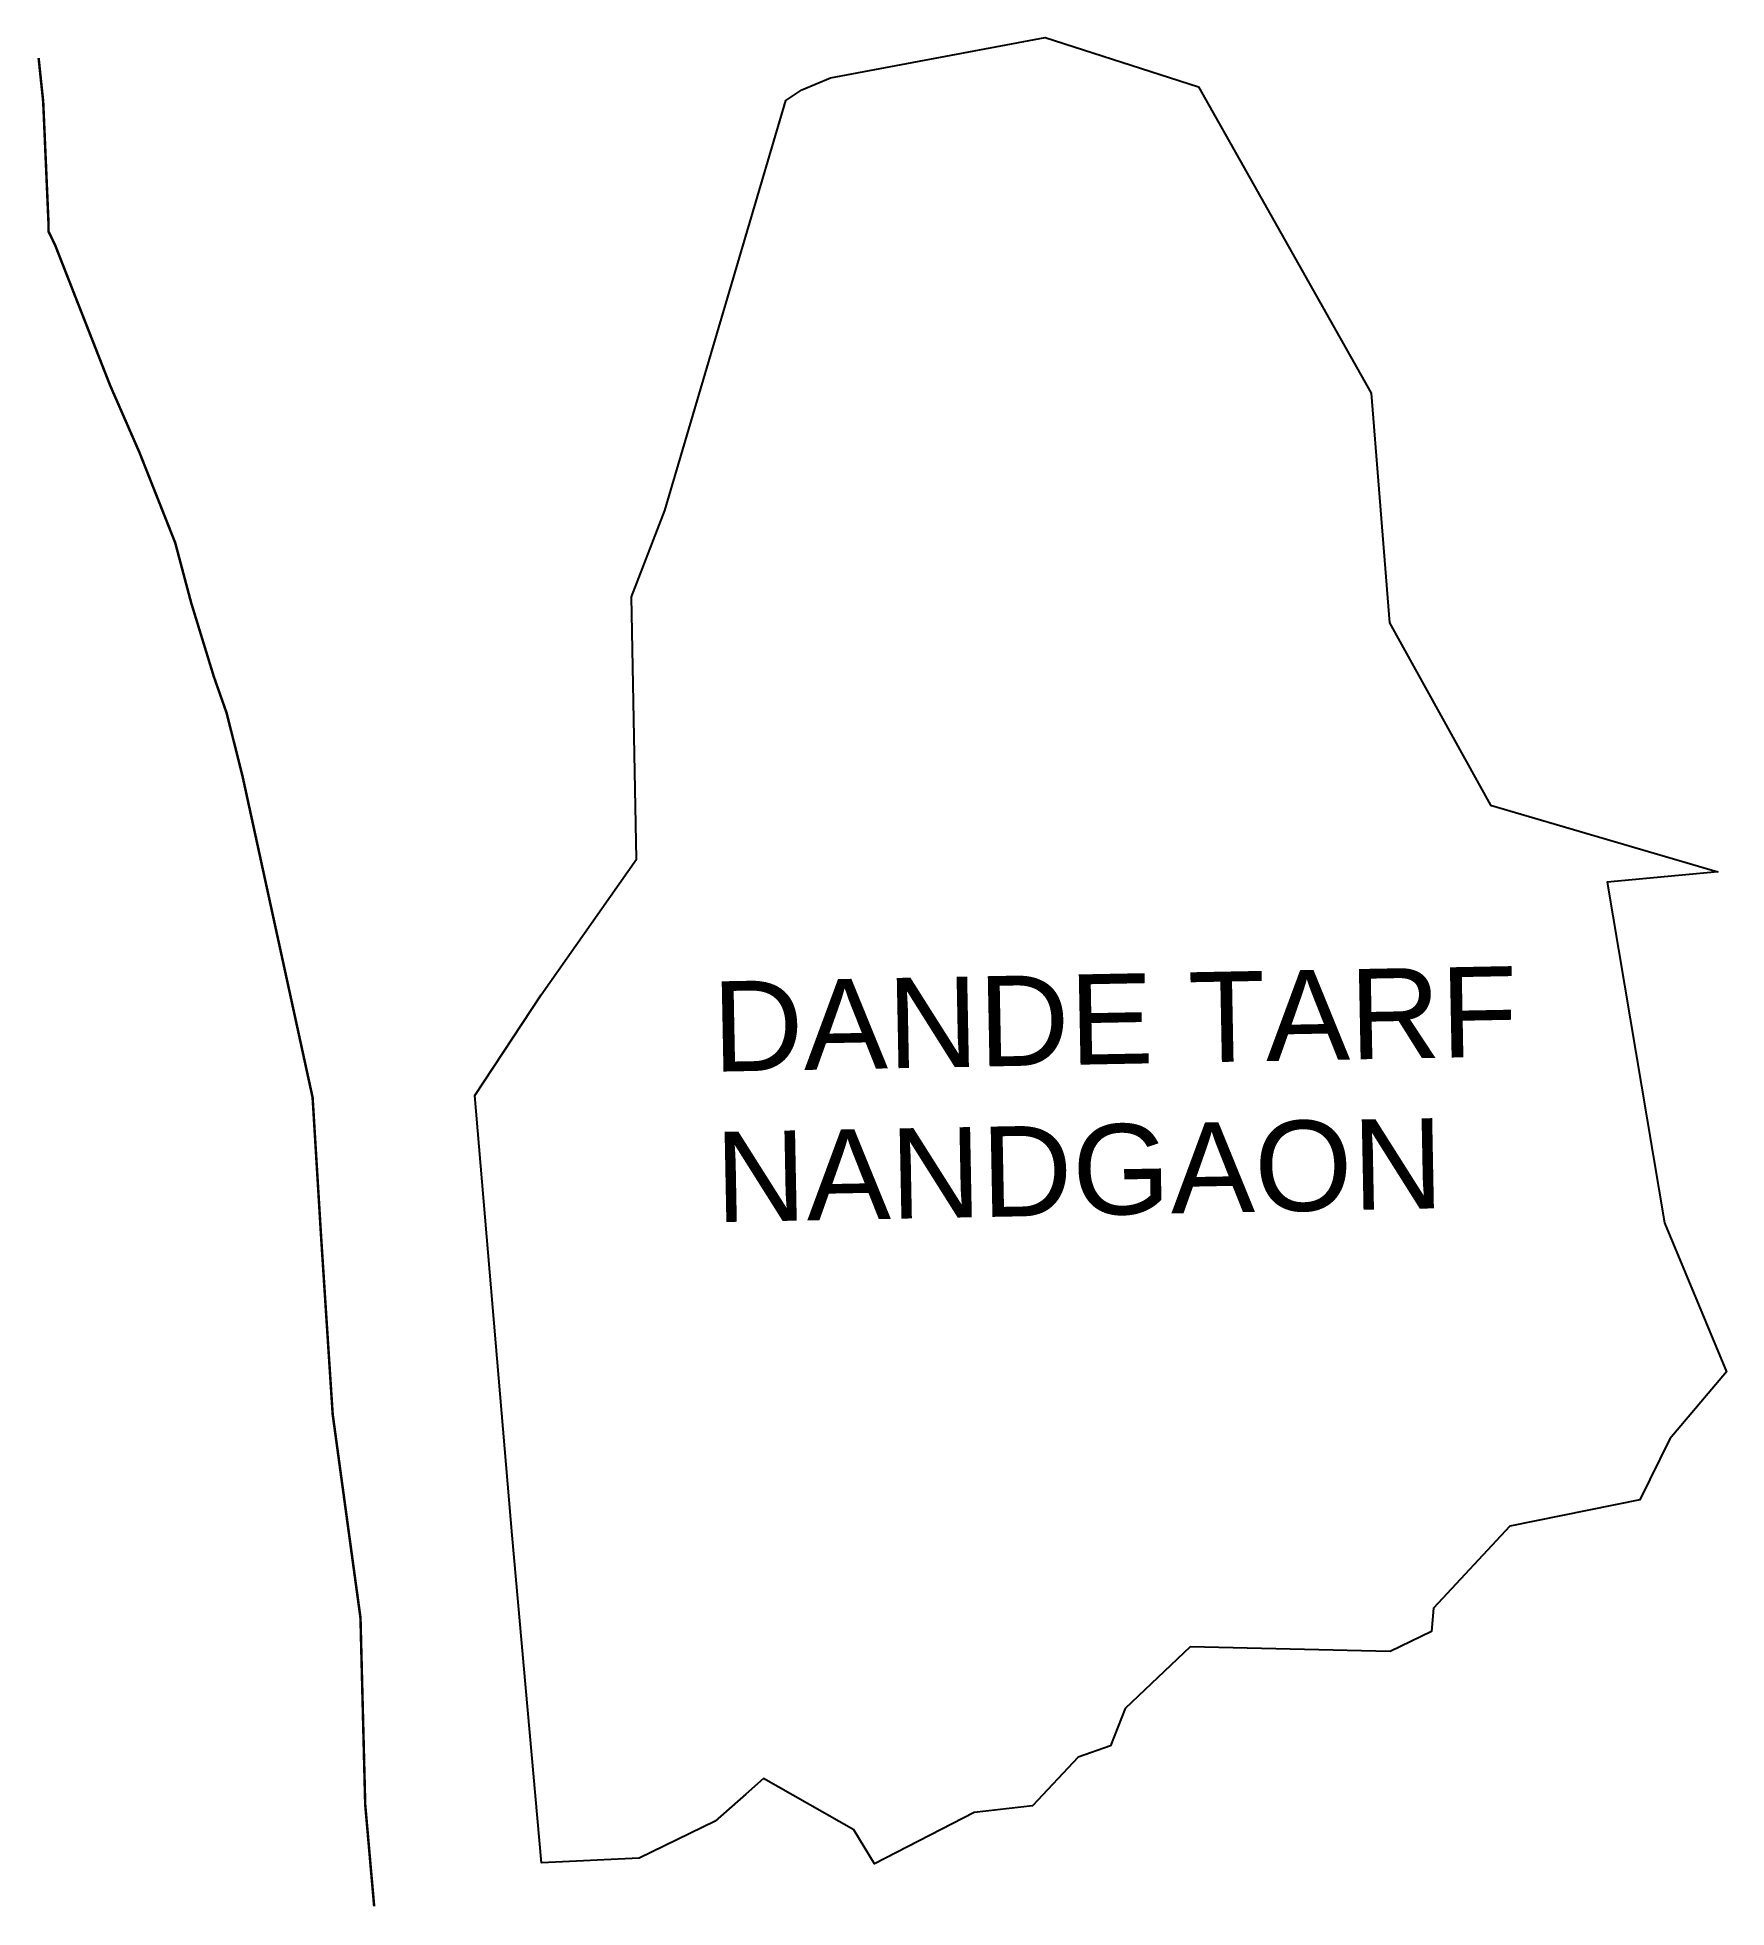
# Model space of a CAD drawing. Header units: metres. Extents: x 278306 to 280342, y 2035988 to 2038241.
import ezdxf

# ---------------------------------------------------------------- set-up
doc = ezdxf.new("R2010")
doc.units = ezdxf.units.M
for name, color, linetype in [('LOW TIDE LINE', 5, 'Continuous'), ('village', 3, 'Continuous'), ('VILLAGE NAME', 250, 'Continuous')]:
    doc.layers.add(name, color=color, linetype=linetype)
doc.styles.get("Standard").update_dxf_attribs({"font": 'calibri.ttf'})

msp = doc.modelspace()

# ---------------------------------------------------------------- linework, layer by layer
at = {"layer": 'LOW TIDE LINE', "lineweight": 18}
msp.add_lwpolyline([(278711.6, 2035989, 3.01, 3.01, 0), (278700.8, 2036111.6, 3.01, 3.01, 0), (278695.1, 2036336.5, 3.01, 3.01, 0), (278661.6, 2036581.8, 3.01, 3.01, 0), (278647.7, 2036794.7, 3.01, 3.01, 0), (278637.4, 2036963.5, 3.01, 3.01, 0), (278553.1, 2037349.8, 3.01, 3.01, 0), (278533.9, 2037426.3, 3.01, 3.01, 0), (278518.3, 2037470.7, 3.01, 3.01, 0), (278491.1, 2037559.3, 3.01, 3.01, 0), (278471.8, 2037631.8, 3.01, 3.01, 0), (278428.7, 2037740.6, 3.01, 3.01, 0), (278393.4, 2037821.3, 3.01, 3.01, 0), (278327, 2037990.6, 3.01, 3.01, 0), (278319.1, 2038006.8, 3.01, 3.01, 0), (278319.2, 2038014.8, 3.01, 3.01, 0), (278312.7, 2038163.4, 3.01, 3.01, 0), (278307.2, 2038215.7, 3.01, 3.01, 0)], format="xyseb", dxfattribs=at)
at = {"layer": 'village', "color": 3}
msp.add_polyline3d([(280266.7, 2036812.4, 0), (280341.5, 2036633.1, 0), (280273, 2036552.4, 0), (280237, 2036478.9, 0), (280080.2, 2036447, 0), (279988.2, 2036348.1, 0), (279985.9, 2036320, 0), (279936.2, 2036296.1, 0), (279695.1, 2036301.8, 0), (279616.5, 2036227.3, 0), (279598.9, 2036182.2, 0), (279560.2, 2036168.6, 0), (279505.1, 2036110.1, 0), (279434.6, 2036102, 0), (279314.5, 2036040.2, 0), (279289.5, 2036081.1, 0), (279181, 2036143.2, 0), (279159.5, 2036124.3, 0), (279122.4, 2036091.5, 0), (279031.1, 2036047.1, 0), (278913.3, 2036041.6, 0), (278877.8, 2036436, 0), (278832.9, 2036965.8, 0), (278912.9, 2037087.1, 0), (279027.6, 2037250.4, 0), (279021.8, 2037566.6, 0), (279061.8, 2037670.8, 0), (279207.6, 2038164.6, 0), (279227.1, 2038177.4, 0), (279261.4, 2038191.8, 0), (279520.3, 2038240.6, 0), (279705.2, 2038181.1, 0), (279913.3, 2037812.2, 0), (279935.4, 2037535.5, 0), (280056.9, 2037315.6, 0), (280330.8, 2037235.4, 0), (280197.4, 2037223, 0)], close=True, dxfattribs=at)

# ---------------------------------------------------------------- texts
at = {"layer": 'VILLAGE NAME', "insert": (279118, 2037103.2), "char_height": 108.748, "attachment_point": 1, "rotation": 1.1028}
msp.add_mtext_dynamic_manual_height_columns('{\\fArial|b0|i0|c0|p34;DANDE TARF NANDGAON}', width=1353.069, gutter_width=543.7, heights=[0], dxfattribs=at)

doc.saveas('drawing.dxf')
